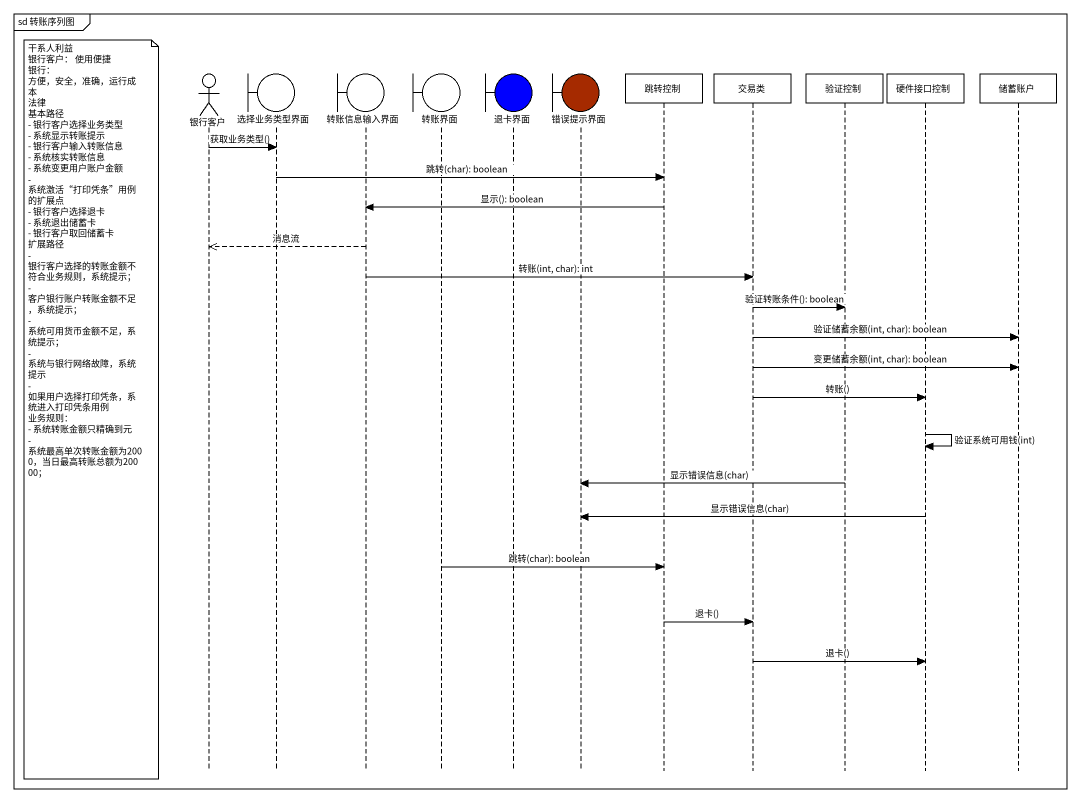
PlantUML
@startuml
mainframe sd 转账序列图
hide footbox
actor 银行客户
boundary 选择业务类型界面
boundary 转账信息输入界面
boundary 转账界面
boundary 退卡界面 #0000FF
boundary 错误提示界面 #A52A00
participant 跳转控制
participant 交易类
participant 验证控制
participant 硬件接口控制
participant 储蓄账户

银行客户 -> 选择业务类型界面 : 获取业务类型()
选择业务类型界面 -> 跳转控制 : 跳转(char): boolean
跳转控制 -> 转账信息输入界面 : 显示(): boolean
转账信息输入界面 -->> 银行客户 : 消息流
转账信息输入界面 -> 交易类 : 转账(int, char): int
交易类 -> 验证控制 : 验证转账条件(): boolean
交易类 -> 储蓄账户 : 验证储蓄余额(int, char): boolean
交易类 -> 储蓄账户 : 变更储蓄余额(int, char): boolean
交易类 -> 硬件接口控制 : 转账()
note left of 银行客户
  干系人利益
  银行客户： 使用便捷
  银行： 方便，安全，准确，运行成本
  法律
  基本路径
  - 银行客户选择业务类型
  - 系统显示转账提示
  - 银行客户输入转账信息
  - 系统核实转账信息
  - 系统变更用户账户金额
  - 系统激活“打印凭条”用例的扩展点
  - 银行客户选择退卡
  - 系统退出储蓄卡
  - 银行客户取回储蓄卡
  扩展路径
  - 银行客户选择的转账金额不符合业务规则，系统提示；
  - 客户银行账户转账金额不足，系统提示；
  - 系统可用货币金额不足，系统提示；
  - 系统与银行网络故障，系统提示
  - 如果用户选择打印凭条，系统进入打印凭条用例
  业务规则：
  - 系统转账金额只精确到元
  - 系统最高单次转账金额为2000，当日最高转账总额为20000；
end note
硬件接口控制 -> 硬件接口控制 : 验证系统可用钱(int)
验证控制 -> 错误提示界面 : 显示错误信息(char)
硬件接口控制 -> 错误提示界面 : 显示错误信息(char)
转账界面 -> 跳转控制 : 跳转(char): boolean
跳转控制 -> 交易类 : 退卡()
交易类 -> 硬件接口控制 : 退卡()
@enduml
